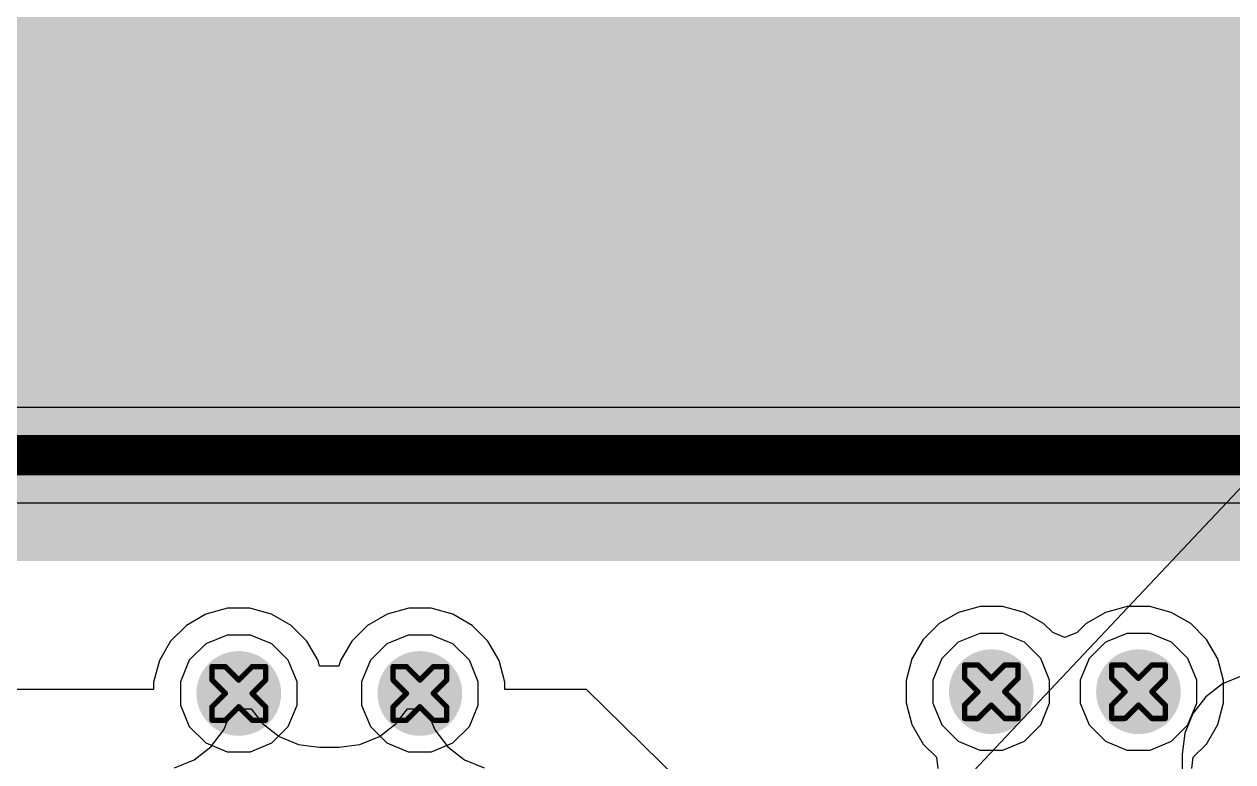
# Model space of a CAD drawing. Header units: inches. Extents: x 0 to 5379, y 0 to 5429.
# Drawn here: x 311.61 to 323.08, y 65.02 to 72.02 of the extents above; entities that cross this region are included whole.
import ezdxf

# ---------------------------------------------------------------- set-up
doc = ezdxf.new("R2010")
doc.units = ezdxf.units.IN
for name, color, linetype in [('Bottom Layer', 5, 'Continuous'), ('Bottom Solder', 6, 'Continuous'), ('Drill Drawing', 1, 'Continuous'), ('GND01', 16, 'Continuous'), ('GND02', 76, 'Continuous'), ('PWR', 156, 'Continuous'), ('SIG 01', 90, 'Continuous'), ('Top Layer', 1, 'Continuous'), ('Top Solder', 216, 'Continuous'), ('Via Holes', 16, 'Continuous')]:
    doc.layers.add(name, color=color, linetype=linetype)

# ---------------------------------------------------------------- blocks, each defined once
blk = doc.blocks.new('P____DI_3333_8_125')
at = {"layer": 'Top Solder'}
blk.add_line((0.102, -1.238), (-5064.815, -5372.221), dxfattribs=at)

msp = doc.modelspace()

# ---------------------------------------------------------------- hatches: boundary and pattern name
at = {"layer": 'Bottom Layer'}
h = msp.add_hatch(color=5, dxfattribs=at)
edge = h.paths.add_edge_path()
edge.add_arc((313.645, 65.673), 0.3, 0, 360)
h = msp.add_hatch(color=5, dxfattribs=at)
edge = h.paths.add_edge_path()
edge.add_arc((315.364, 65.673), 0.3, 0, 360)
h = msp.add_hatch(color=5, dxfattribs=at)
edge = h.paths.add_edge_path()
edge.add_arc((320.788, 65.689), 0.3, 0, 360)
h = msp.add_hatch(color=5, dxfattribs=at)
edge = h.paths.add_edge_path()
edge.add_arc((322.185, 65.689), 0.3, 0, 360)
at = {"layer": 'Bottom Solder'}
for points in [[(248.535, 66.929), (348.971, 66.929), (348.971, 82.731), (248.535, 82.731)], [(191.321, 66.929), (348.971, 66.929), (348.971, 71.631), (191.321, 71.631)]]:
    msp.add_hatch(color=6, dxfattribs=at).paths.add_polyline_path(points)
h = msp.add_hatch(color=6, dxfattribs=at)
edge = h.paths.add_edge_path()
edge.add_arc((320.788, 65.689), 0.402, 0, 360)
h = msp.add_hatch(color=6, dxfattribs=at)
edge = h.paths.add_edge_path()
edge.add_arc((322.185, 65.689), 0.402, 0, 360)
h = msp.add_hatch(color=6, dxfattribs=at)
edge = h.paths.add_edge_path()
edge.add_arc((313.645, 65.673), 0.402, 0, 360)
h = msp.add_hatch(color=6, dxfattribs=at)
edge = h.paths.add_edge_path()
edge.add_arc((315.364, 65.673), 0.402, 0, 360)
at = {"layer": 'GND01'}
h = msp.add_hatch(color=16, dxfattribs=at)
edge = h.paths.add_edge_path()
edge.add_arc((313.645, 65.673), 0.3, 0, 360)
h = msp.add_hatch(color=16, dxfattribs=at)
edge = h.paths.add_edge_path()
edge.add_arc((315.364, 65.673), 0.3, 0, 360)
h = msp.add_hatch(color=16, dxfattribs=at)
edge = h.paths.add_edge_path()
edge.add_arc((320.788, 65.689), 0.3, 0, 360)
h = msp.add_hatch(color=16, dxfattribs=at)
edge = h.paths.add_edge_path()
edge.add_arc((322.185, 65.689), 0.3, 0, 360)
at = {"layer": 'GND02'}
h = msp.add_hatch(color=76, dxfattribs=at)
edge = h.paths.add_edge_path()
edge.add_arc((313.645, 65.673), 0.3, 0, 360)
h = msp.add_hatch(color=76, dxfattribs=at)
edge = h.paths.add_edge_path()
edge.add_arc((315.364, 65.673), 0.3, 0, 360)
h = msp.add_hatch(color=76, dxfattribs=at)
edge = h.paths.add_edge_path()
edge.add_arc((320.788, 65.689), 0.3, 0, 360)
h = msp.add_hatch(color=76, dxfattribs=at)
edge = h.paths.add_edge_path()
edge.add_arc((322.185, 65.689), 0.3, 0, 360)
at = {"layer": 'PWR'}
h = msp.add_hatch(color=156, dxfattribs=at)
edge = h.paths.add_edge_path()
edge.add_arc((313.645, 65.673), 0.3, 0, 360)
h = msp.add_hatch(color=156, dxfattribs=at)
edge = h.paths.add_edge_path()
edge.add_arc((315.364, 65.673), 0.3, 0, 360)
h = msp.add_hatch(color=156, dxfattribs=at)
edge = h.paths.add_edge_path()
edge.add_arc((320.788, 65.689), 0.3, 0, 360)
h = msp.add_hatch(color=156, dxfattribs=at)
edge = h.paths.add_edge_path()
edge.add_arc((322.185, 65.689), 0.3, 0, 360)
at = {"layer": 'SIG 01'}
h = msp.add_hatch(color=90, dxfattribs=at)
edge = h.paths.add_edge_path()
edge.add_arc((313.645, 65.673), 0.3, 0, 360)
h = msp.add_hatch(color=90, dxfattribs=at)
edge = h.paths.add_edge_path()
edge.add_arc((315.364, 65.673), 0.3, 0, 360)
h = msp.add_hatch(color=90, dxfattribs=at)
edge = h.paths.add_edge_path()
edge.add_arc((320.788, 65.689), 0.3, 0, 360)
h = msp.add_hatch(color=90, dxfattribs=at)
edge = h.paths.add_edge_path()
edge.add_arc((322.185, 65.689), 0.3, 0, 360)
at = {"layer": 'Top Layer'}
h = msp.add_hatch(color=1, dxfattribs=at)
edge = h.paths.add_edge_path()
edge.add_arc((313.645, 65.673), 0.3, 0, 360)
h = msp.add_hatch(color=1, dxfattribs=at)
edge = h.paths.add_edge_path()
edge.add_arc((315.364, 65.673), 0.3, 0, 360)
h = msp.add_hatch(color=1, dxfattribs=at)
edge = h.paths.add_edge_path()
edge.add_arc((320.788, 65.689), 0.3, 0, 360)
h = msp.add_hatch(color=1, dxfattribs=at)
edge = h.paths.add_edge_path()
edge.add_arc((322.185, 65.689), 0.3, 0, 360)
at = {"layer": 'Top Solder'}
h = msp.add_hatch(color=216, dxfattribs=at)
edge = h.paths.add_edge_path()
edge.add_arc((320.788, 65.689), 0.402, 0, 360)
h = msp.add_hatch(color=216, dxfattribs=at)
edge = h.paths.add_edge_path()
edge.add_arc((322.185, 65.689), 0.402, 0, 360)
h = msp.add_hatch(color=216, dxfattribs=at)
edge = h.paths.add_edge_path()
edge.add_arc((313.645, 65.673), 0.402, 0, 360)
h = msp.add_hatch(color=216, dxfattribs=at)
edge = h.paths.add_edge_path()
edge.add_arc((315.364, 65.673), 0.402, 0, 360)
at = {"layer": 'Via Holes'}
h = msp.add_hatch(color=7, dxfattribs=at)
edge = h.paths.add_edge_path()
edge.add_arc((313.645, 65.673), 0.15, 0, 360)
h = msp.add_hatch(color=7, dxfattribs=at)
edge = h.paths.add_edge_path()
edge.add_arc((315.364, 65.673), 0.15, 0, 360)
h = msp.add_hatch(color=7, dxfattribs=at)
edge = h.paths.add_edge_path()
edge.add_arc((320.788, 65.689), 0.15, 0, 360)
h = msp.add_hatch(color=7, dxfattribs=at)
edge = h.paths.add_edge_path()
edge.add_arc((322.185, 65.689), 0.15, 0, 360)

# ---------------------------------------------------------------- linework, layer by layer
at = {"layer": 'Bottom Layer'}
for p, q in [((313.538, 66.481), (313.333, 66.426)), ((313.751, 66.481), (313.538, 66.481)), ((313.957, 66.426), (313.751, 66.481)), ((315.258, 66.481), (315.052, 66.426)), ((315.47, 66.481), (315.258, 66.481)), ((315.676, 66.426), (315.47, 66.481)), ((320.476, 66.442), (320.292, 66.336)), ((320.682, 66.497), (320.476, 66.442)), ((320.895, 66.497), (320.682, 66.497)), ((321.1, 66.442), (320.895, 66.497)), ((321.284, 66.336), (321.1, 66.442)), ((321.873, 66.442), (321.689, 66.336)), ((322.079, 66.497), (321.873, 66.442)), ((322.292, 66.497), (322.079, 66.497)), ((322.497, 66.442), (322.292, 66.497)), ((322.681, 66.336), (322.497, 66.442)), ((313.149, 66.319), (312.998, 66.169)), ((313.333, 66.426), (313.149, 66.319)), ((314.141, 66.319), (313.957, 66.426)), ((314.291, 66.169), (314.141, 66.319)), ((314.868, 66.319), (314.717, 66.169)), ((315.052, 66.426), (314.868, 66.319)), ((315.86, 66.319), (315.676, 66.426)), ((316.01, 66.169), (315.86, 66.319)), ((320.292, 66.336), (320.142, 66.185)), ((321.371, 66.25), (321.284, 66.336)), ((321.689, 66.336), (321.603, 66.25)), ((322.832, 66.185), (322.681, 66.336)), ((321.487, 66.205), (321.371, 66.25)), ((321.603, 66.25), (321.487, 66.205)), ((312.998, 66.169), (312.892, 65.985)), ((314.398, 65.985), (314.291, 66.169)), ((314.717, 66.169), (314.611, 65.985)), ((316.117, 65.985), (316.01, 66.169)), ((320.142, 66.185), (320.035, 66.001)), ((322.938, 66.001), (322.832, 66.185)), ((312.892, 65.985), (312.837, 65.779)), ((314.412, 65.93), (314.398, 65.985)), ((314.611, 65.985), (314.596, 65.93)), ((316.172, 65.779), (316.117, 65.985)), ((320.035, 66.001), (319.98, 65.796)), ((322.993, 65.796), (322.938, 66.001)), ((314.596, 65.93), (314.412, 65.93)), ((312.837, 65.779), (312.837, 65.71)), ((316.172, 65.71), (316.172, 65.779)), ((319.98, 65.796), (319.98, 65.583)), ((322.993, 65.583), (322.993, 65.796)), ((312.837, 65.71), (266.192, 65.71)), ((316.946, 65.71), (316.172, 65.71)), ((317.828, 64.842), (316.946, 65.71)), ((313.574, 65.498), (313.664, 65.528)), ((313.664, 65.528), (313.761, 65.528)), ((313.761, 65.528), (313.869, 65.387)), ((315.14, 65.387), (315.248, 65.528)), ((315.248, 65.528), (315.344, 65.528)), ((315.344, 65.528), (315.435, 65.498)), ((319.98, 65.583), (320.035, 65.377)), ((322.938, 65.377), (322.993, 65.583)), ((313.502, 65.326), (313.574, 65.498)), ((315.435, 65.498), (315.506, 65.326)), ((313.38, 65.166), (313.502, 65.326)), ((313.869, 65.387), (314.028, 65.265)), ((314.981, 65.265), (315.14, 65.387)), ((315.506, 65.326), (315.628, 65.166)), ((320.035, 65.377), (320.142, 65.193)), ((322.832, 65.193), (322.938, 65.377)), ((314.028, 65.265), (314.213, 65.188)), ((314.213, 65.188), (314.307, 65.176)), ((314.307, 65.176), (314.412, 65.162)), ((314.596, 65.162), (314.795, 65.188)), ((314.795, 65.188), (314.981, 65.265)), ((320.142, 65.193), (320.268, 65.067)), ((322.705, 65.067), (322.832, 65.193)), ((313.221, 65.044), (313.38, 65.166)), ((314.412, 65.162), (314.412, 65.162)), ((314.412, 65.162), (314.596, 65.162)), ((314.596, 65.162), (314.596, 65.162)), ((315.628, 65.166), (315.788, 65.044)), ((320.268, 65.067), (320.282, 64.959)), ((322.692, 64.959), (322.705, 65.067)), ((313.036, 64.967), (313.221, 65.044)), ((315.788, 65.044), (315.973, 64.967))]:
    msp.add_line(p, q, dxfattribs=at)
at = {"layer": 'Drill Drawing'}
for points in [[(313.391, 65.8, 0.0508, 0.0508, 0), (313.391, 65.927, 0.0508, 0.0508, 0)], [(313.391, 65.927, 0.0508, 0.0508, 0), (313.518, 65.927, 0.0508, 0.0508, 0)], [(313.518, 65.927, 0.0508, 0.0508, 0), (313.645, 65.8, 0.0508, 0.0508, 0)], [(313.645, 65.8, 0.0508, 0.0508, 0), (313.772, 65.927, 0.0508, 0.0508, 0)], [(313.772, 65.927, 0.0508, 0.0508, 0), (313.899, 65.927, 0.0508, 0.0508, 0)], [(313.899, 65.8, 0.0508, 0.0508, 0), (313.899, 65.927, 0.0508, 0.0508, 0)], [(315.11, 65.8, 0.0508, 0.0508, 0), (315.11, 65.927, 0.0508, 0.0508, 0)], [(315.11, 65.927, 0.0508, 0.0508, 0), (315.237, 65.927, 0.0508, 0.0508, 0)], [(315.237, 65.927, 0.0508, 0.0508, 0), (315.364, 65.8, 0.0508, 0.0508, 0)], [(315.364, 65.8, 0.0508, 0.0508, 0), (315.491, 65.927, 0.0508, 0.0508, 0)], [(315.491, 65.927, 0.0508, 0.0508, 0), (315.618, 65.927, 0.0508, 0.0508, 0)], [(315.618, 65.8, 0.0508, 0.0508, 0), (315.618, 65.927, 0.0508, 0.0508, 0)], [(320.534, 65.816, 0.0508, 0.0508, 0), (320.534, 65.943, 0.0508, 0.0508, 0)], [(320.534, 65.943, 0.0508, 0.0508, 0), (320.661, 65.943, 0.0508, 0.0508, 0)], [(320.661, 65.943, 0.0508, 0.0508, 0), (320.788, 65.816, 0.0508, 0.0508, 0)], [(320.788, 65.816, 0.0508, 0.0508, 0), (320.915, 65.943, 0.0508, 0.0508, 0)], [(320.915, 65.943, 0.0508, 0.0508, 0), (321.042, 65.943, 0.0508, 0.0508, 0)], [(321.042, 65.816, 0.0508, 0.0508, 0), (321.042, 65.943, 0.0508, 0.0508, 0)], [(321.931, 65.816, 0.0508, 0.0508, 0), (321.931, 65.943, 0.0508, 0.0508, 0)], [(321.931, 65.943, 0.0508, 0.0508, 0), (322.058, 65.943, 0.0508, 0.0508, 0)], [(322.058, 65.943, 0.0508, 0.0508, 0), (322.185, 65.816, 0.0508, 0.0508, 0)], [(322.185, 65.816, 0.0508, 0.0508, 0), (322.312, 65.943, 0.0508, 0.0508, 0)], [(322.312, 65.943, 0.0508, 0.0508, 0), (322.439, 65.943, 0.0508, 0.0508, 0)], [(322.439, 65.816, 0.0508, 0.0508, 0), (322.439, 65.943, 0.0508, 0.0508, 0)], [(313.391, 65.8, 0.0508, 0.0508, 0), (313.518, 65.673, 0.0508, 0.0508, 0)], [(313.772, 65.673, 0.0508, 0.0508, 0), (313.899, 65.8, 0.0508, 0.0508, 0)], [(315.11, 65.8, 0.0508, 0.0508, 0), (315.237, 65.673, 0.0508, 0.0508, 0)], [(315.491, 65.673, 0.0508, 0.0508, 0), (315.618, 65.8, 0.0508, 0.0508, 0)], [(320.534, 65.816, 0.0508, 0.0508, 0), (320.661, 65.689, 0.0508, 0.0508, 0)], [(320.915, 65.689, 0.0508, 0.0508, 0), (321.042, 65.816, 0.0508, 0.0508, 0)], [(321.931, 65.816, 0.0508, 0.0508, 0), (322.058, 65.689, 0.0508, 0.0508, 0)], [(322.312, 65.689, 0.0508, 0.0508, 0), (322.439, 65.816, 0.0508, 0.0508, 0)], [(313.391, 65.546, 0.0508, 0.0508, 0), (313.518, 65.673, 0.0508, 0.0508, 0)], [(313.772, 65.673, 0.0508, 0.0508, 0), (313.899, 65.546, 0.0508, 0.0508, 0)], [(315.11, 65.546, 0.0508, 0.0508, 0), (315.237, 65.673, 0.0508, 0.0508, 0)], [(315.491, 65.673, 0.0508, 0.0508, 0), (315.618, 65.546, 0.0508, 0.0508, 0)], [(320.534, 65.562, 0.0508, 0.0508, 0), (320.661, 65.689, 0.0508, 0.0508, 0)], [(320.915, 65.689, 0.0508, 0.0508, 0), (321.042, 65.562, 0.0508, 0.0508, 0)], [(321.931, 65.562, 0.0508, 0.0508, 0), (322.058, 65.689, 0.0508, 0.0508, 0)], [(322.312, 65.689, 0.0508, 0.0508, 0), (322.439, 65.562, 0.0508, 0.0508, 0)], [(313.391, 65.419, 0.0508, 0.0508, 0), (313.391, 65.546, 0.0508, 0.0508, 0)], [(313.518, 65.419, 0.0508, 0.0508, 0), (313.645, 65.546, 0.0508, 0.0508, 0)], [(313.645, 65.546, 0.0508, 0.0508, 0), (313.772, 65.419, 0.0508, 0.0508, 0)], [(313.899, 65.419, 0.0508, 0.0508, 0), (313.899, 65.546, 0.0508, 0.0508, 0)], [(315.11, 65.419, 0.0508, 0.0508, 0), (315.11, 65.546, 0.0508, 0.0508, 0)], [(315.237, 65.419, 0.0508, 0.0508, 0), (315.364, 65.546, 0.0508, 0.0508, 0)], [(315.364, 65.546, 0.0508, 0.0508, 0), (315.491, 65.419, 0.0508, 0.0508, 0)], [(315.618, 65.419, 0.0508, 0.0508, 0), (315.618, 65.546, 0.0508, 0.0508, 0)], [(320.534, 65.435, 0.0508, 0.0508, 0), (320.534, 65.562, 0.0508, 0.0508, 0)], [(320.661, 65.435, 0.0508, 0.0508, 0), (320.788, 65.562, 0.0508, 0.0508, 0)], [(320.788, 65.562, 0.0508, 0.0508, 0), (320.915, 65.435, 0.0508, 0.0508, 0)], [(321.042, 65.435, 0.0508, 0.0508, 0), (321.042, 65.562, 0.0508, 0.0508, 0)], [(321.931, 65.435, 0.0508, 0.0508, 0), (321.931, 65.562, 0.0508, 0.0508, 0)], [(322.058, 65.435, 0.0508, 0.0508, 0), (322.185, 65.562, 0.0508, 0.0508, 0)], [(322.185, 65.562, 0.0508, 0.0508, 0), (322.312, 65.435, 0.0508, 0.0508, 0)], [(322.439, 65.435, 0.0508, 0.0508, 0), (322.439, 65.562, 0.0508, 0.0508, 0)], [(313.391, 65.419, 0.0508, 0.0508, 0), (313.518, 65.419, 0.0508, 0.0508, 0)], [(313.772, 65.419, 0.0508, 0.0508, 0), (313.899, 65.419, 0.0508, 0.0508, 0)], [(315.11, 65.419, 0.0508, 0.0508, 0), (315.237, 65.419, 0.0508, 0.0508, 0)], [(315.491, 65.419, 0.0508, 0.0508, 0), (315.618, 65.419, 0.0508, 0.0508, 0)], [(320.534, 65.435, 0.0508, 0.0508, 0), (320.661, 65.435, 0.0508, 0.0508, 0)], [(320.915, 65.435, 0.0508, 0.0508, 0), (321.042, 65.435, 0.0508, 0.0508, 0)], [(321.931, 65.435, 0.0508, 0.0508, 0), (322.058, 65.435, 0.0508, 0.0508, 0)], [(322.312, 65.435, 0.0508, 0.0508, 0), (322.439, 65.435, 0.0508, 0.0508, 0)]]:
    msp.add_lwpolyline(points, format="xyseb", dxfattribs=at)
for points in [[(313.378, 65.927, 0.0254, 0.0254, 1), (313.404, 65.927, 0.0254, 0.0254, 1)], [(313.378, 65.927, 0.0254, 0.0254, 1), (313.404, 65.927, 0.0254, 0.0254, 1)], [(313.505, 65.927, 0.0254, 0.0254, 1), (313.531, 65.927, 0.0254, 0.0254, 1)], [(313.505, 65.927, 0.0254, 0.0254, 1), (313.531, 65.927, 0.0254, 0.0254, 1)], [(313.759, 65.927, 0.0254, 0.0254, 1), (313.785, 65.927, 0.0254, 0.0254, 1)], [(313.759, 65.927, 0.0254, 0.0254, 1), (313.785, 65.927, 0.0254, 0.0254, 1)], [(313.886, 65.927, 0.0254, 0.0254, 1), (313.912, 65.927, 0.0254, 0.0254, 1)], [(313.886, 65.927, 0.0254, 0.0254, 1), (313.912, 65.927, 0.0254, 0.0254, 1)], [(315.097, 65.927, 0.0254, 0.0254, 1), (315.123, 65.927, 0.0254, 0.0254, 1)], [(315.097, 65.927, 0.0254, 0.0254, 1), (315.123, 65.927, 0.0254, 0.0254, 1)], [(315.224, 65.927, 0.0254, 0.0254, 1), (315.25, 65.927, 0.0254, 0.0254, 1)], [(315.224, 65.927, 0.0254, 0.0254, 1), (315.25, 65.927, 0.0254, 0.0254, 1)], [(315.478, 65.927, 0.0254, 0.0254, 1), (315.504, 65.927, 0.0254, 0.0254, 1)], [(315.478, 65.927, 0.0254, 0.0254, 1), (315.504, 65.927, 0.0254, 0.0254, 1)], [(315.605, 65.927, 0.0254, 0.0254, 1), (315.631, 65.927, 0.0254, 0.0254, 1)], [(315.605, 65.927, 0.0254, 0.0254, 1), (315.631, 65.927, 0.0254, 0.0254, 1)], [(320.522, 65.943, 0.0254, 0.0254, 1), (320.547, 65.943, 0.0254, 0.0254, 1)], [(320.522, 65.943, 0.0254, 0.0254, 1), (320.547, 65.943, 0.0254, 0.0254, 1)], [(320.649, 65.943, 0.0254, 0.0254, 1), (320.674, 65.943, 0.0254, 0.0254, 1)], [(320.649, 65.943, 0.0254, 0.0254, 1), (320.674, 65.943, 0.0254, 0.0254, 1)], [(320.903, 65.943, 0.0254, 0.0254, 1), (320.928, 65.943, 0.0254, 0.0254, 1)], [(320.903, 65.943, 0.0254, 0.0254, 1), (320.928, 65.943, 0.0254, 0.0254, 1)], [(321.03, 65.943, 0.0254, 0.0254, 1), (321.055, 65.943, 0.0254, 0.0254, 1)], [(321.03, 65.943, 0.0254, 0.0254, 1), (321.055, 65.943, 0.0254, 0.0254, 1)], [(321.919, 65.943, 0.0254, 0.0254, 1), (321.944, 65.943, 0.0254, 0.0254, 1)], [(321.919, 65.943, 0.0254, 0.0254, 1), (321.944, 65.943, 0.0254, 0.0254, 1)], [(322.046, 65.943, 0.0254, 0.0254, 1), (322.071, 65.943, 0.0254, 0.0254, 1)], [(322.046, 65.943, 0.0254, 0.0254, 1), (322.071, 65.943, 0.0254, 0.0254, 1)], [(322.3, 65.943, 0.0254, 0.0254, 1), (322.325, 65.943, 0.0254, 0.0254, 1)], [(322.3, 65.943, 0.0254, 0.0254, 1), (322.325, 65.943, 0.0254, 0.0254, 1)], [(322.427, 65.943, 0.0254, 0.0254, 1), (322.452, 65.943, 0.0254, 0.0254, 1)], [(322.427, 65.943, 0.0254, 0.0254, 1), (322.452, 65.943, 0.0254, 0.0254, 1)], [(313.378, 65.8, 0.0254, 0.0254, 1), (313.404, 65.8, 0.0254, 0.0254, 1)], [(313.378, 65.8, 0.0254, 0.0254, 1), (313.404, 65.8, 0.0254, 0.0254, 1)], [(313.632, 65.8, 0.0254, 0.0254, 1), (313.658, 65.8, 0.0254, 0.0254, 1)], [(313.632, 65.8, 0.0254, 0.0254, 1), (313.658, 65.8, 0.0254, 0.0254, 1)], [(313.886, 65.8, 0.0254, 0.0254, 1), (313.912, 65.8, 0.0254, 0.0254, 1)], [(313.886, 65.8, 0.0254, 0.0254, 1), (313.912, 65.8, 0.0254, 0.0254, 1)], [(315.097, 65.8, 0.0254, 0.0254, 1), (315.123, 65.8, 0.0254, 0.0254, 1)], [(315.097, 65.8, 0.0254, 0.0254, 1), (315.123, 65.8, 0.0254, 0.0254, 1)], [(315.351, 65.8, 0.0254, 0.0254, 1), (315.377, 65.8, 0.0254, 0.0254, 1)], [(315.351, 65.8, 0.0254, 0.0254, 1), (315.377, 65.8, 0.0254, 0.0254, 1)], [(315.605, 65.8, 0.0254, 0.0254, 1), (315.631, 65.8, 0.0254, 0.0254, 1)], [(315.605, 65.8, 0.0254, 0.0254, 1), (315.631, 65.8, 0.0254, 0.0254, 1)], [(320.522, 65.816, 0.0254, 0.0254, 1), (320.547, 65.816, 0.0254, 0.0254, 1)], [(320.522, 65.816, 0.0254, 0.0254, 1), (320.547, 65.816, 0.0254, 0.0254, 1)], [(320.776, 65.816, 0.0254, 0.0254, 1), (320.801, 65.816, 0.0254, 0.0254, 1)], [(320.776, 65.816, 0.0254, 0.0254, 1), (320.801, 65.816, 0.0254, 0.0254, 1)], [(321.03, 65.816, 0.0254, 0.0254, 1), (321.055, 65.816, 0.0254, 0.0254, 1)], [(321.03, 65.816, 0.0254, 0.0254, 1), (321.055, 65.816, 0.0254, 0.0254, 1)], [(321.919, 65.816, 0.0254, 0.0254, 1), (321.944, 65.816, 0.0254, 0.0254, 1)], [(321.919, 65.816, 0.0254, 0.0254, 1), (321.944, 65.816, 0.0254, 0.0254, 1)], [(322.173, 65.816, 0.0254, 0.0254, 1), (322.198, 65.816, 0.0254, 0.0254, 1)], [(322.173, 65.816, 0.0254, 0.0254, 1), (322.198, 65.816, 0.0254, 0.0254, 1)], [(322.427, 65.816, 0.0254, 0.0254, 1), (322.452, 65.816, 0.0254, 0.0254, 1)], [(322.427, 65.816, 0.0254, 0.0254, 1), (322.452, 65.816, 0.0254, 0.0254, 1)], [(313.505, 65.673, 0.0254, 0.0254, 1), (313.531, 65.673, 0.0254, 0.0254, 1)], [(313.505, 65.673, 0.0254, 0.0254, 1), (313.531, 65.673, 0.0254, 0.0254, 1)], [(313.759, 65.673, 0.0254, 0.0254, 1), (313.785, 65.673, 0.0254, 0.0254, 1)], [(313.759, 65.673, 0.0254, 0.0254, 1), (313.785, 65.673, 0.0254, 0.0254, 1)], [(315.224, 65.673, 0.0254, 0.0254, 1), (315.25, 65.673, 0.0254, 0.0254, 1)], [(315.224, 65.673, 0.0254, 0.0254, 1), (315.25, 65.673, 0.0254, 0.0254, 1)], [(315.478, 65.673, 0.0254, 0.0254, 1), (315.504, 65.673, 0.0254, 0.0254, 1)], [(315.478, 65.673, 0.0254, 0.0254, 1), (315.504, 65.673, 0.0254, 0.0254, 1)], [(320.649, 65.689, 0.0254, 0.0254, 1), (320.674, 65.689, 0.0254, 0.0254, 1)], [(320.649, 65.689, 0.0254, 0.0254, 1), (320.674, 65.689, 0.0254, 0.0254, 1)], [(320.903, 65.689, 0.0254, 0.0254, 1), (320.928, 65.689, 0.0254, 0.0254, 1)], [(320.903, 65.689, 0.0254, 0.0254, 1), (320.928, 65.689, 0.0254, 0.0254, 1)], [(322.046, 65.689, 0.0254, 0.0254, 1), (322.071, 65.689, 0.0254, 0.0254, 1)], [(322.046, 65.689, 0.0254, 0.0254, 1), (322.071, 65.689, 0.0254, 0.0254, 1)], [(322.3, 65.689, 0.0254, 0.0254, 1), (322.325, 65.689, 0.0254, 0.0254, 1)], [(322.3, 65.689, 0.0254, 0.0254, 1), (322.325, 65.689, 0.0254, 0.0254, 1)], [(313.378, 65.546, 0.0254, 0.0254, 1), (313.404, 65.546, 0.0254, 0.0254, 1)], [(313.378, 65.546, 0.0254, 0.0254, 1), (313.404, 65.546, 0.0254, 0.0254, 1)], [(313.632, 65.546, 0.0254, 0.0254, 1), (313.658, 65.546, 0.0254, 0.0254, 1)], [(313.632, 65.546, 0.0254, 0.0254, 1), (313.658, 65.546, 0.0254, 0.0254, 1)], [(313.886, 65.546, 0.0254, 0.0254, 1), (313.912, 65.546, 0.0254, 0.0254, 1)], [(313.886, 65.546, 0.0254, 0.0254, 1), (313.912, 65.546, 0.0254, 0.0254, 1)], [(315.097, 65.546, 0.0254, 0.0254, 1), (315.123, 65.546, 0.0254, 0.0254, 1)], [(315.097, 65.546, 0.0254, 0.0254, 1), (315.123, 65.546, 0.0254, 0.0254, 1)], [(315.351, 65.546, 0.0254, 0.0254, 1), (315.377, 65.546, 0.0254, 0.0254, 1)], [(315.351, 65.546, 0.0254, 0.0254, 1), (315.377, 65.546, 0.0254, 0.0254, 1)], [(315.605, 65.546, 0.0254, 0.0254, 1), (315.631, 65.546, 0.0254, 0.0254, 1)], [(315.605, 65.546, 0.0254, 0.0254, 1), (315.631, 65.546, 0.0254, 0.0254, 1)], [(320.522, 65.562, 0.0254, 0.0254, 1), (320.547, 65.562, 0.0254, 0.0254, 1)], [(320.522, 65.562, 0.0254, 0.0254, 1), (320.547, 65.562, 0.0254, 0.0254, 1)], [(320.776, 65.562, 0.0254, 0.0254, 1), (320.801, 65.562, 0.0254, 0.0254, 1)], [(320.776, 65.562, 0.0254, 0.0254, 1), (320.801, 65.562, 0.0254, 0.0254, 1)], [(321.03, 65.562, 0.0254, 0.0254, 1), (321.055, 65.562, 0.0254, 0.0254, 1)], [(321.03, 65.562, 0.0254, 0.0254, 1), (321.055, 65.562, 0.0254, 0.0254, 1)], [(321.919, 65.562, 0.0254, 0.0254, 1), (321.944, 65.562, 0.0254, 0.0254, 1)], [(321.919, 65.562, 0.0254, 0.0254, 1), (321.944, 65.562, 0.0254, 0.0254, 1)], [(322.173, 65.562, 0.0254, 0.0254, 1), (322.198, 65.562, 0.0254, 0.0254, 1)], [(322.173, 65.562, 0.0254, 0.0254, 1), (322.198, 65.562, 0.0254, 0.0254, 1)], [(322.427, 65.562, 0.0254, 0.0254, 1), (322.452, 65.562, 0.0254, 0.0254, 1)], [(322.427, 65.562, 0.0254, 0.0254, 1), (322.452, 65.562, 0.0254, 0.0254, 1)], [(313.378, 65.419, 0.0254, 0.0254, 1), (313.404, 65.419, 0.0254, 0.0254, 1)], [(313.378, 65.419, 0.0254, 0.0254, 1), (313.404, 65.419, 0.0254, 0.0254, 1)], [(313.505, 65.419, 0.0254, 0.0254, 1), (313.531, 65.419, 0.0254, 0.0254, 1)], [(313.505, 65.419, 0.0254, 0.0254, 1), (313.531, 65.419, 0.0254, 0.0254, 1)], [(313.759, 65.419, 0.0254, 0.0254, 1), (313.785, 65.419, 0.0254, 0.0254, 1)], [(313.759, 65.419, 0.0254, 0.0254, 1), (313.785, 65.419, 0.0254, 0.0254, 1)], [(313.886, 65.419, 0.0254, 0.0254, 1), (313.912, 65.419, 0.0254, 0.0254, 1)], [(313.886, 65.419, 0.0254, 0.0254, 1), (313.912, 65.419, 0.0254, 0.0254, 1)], [(315.097, 65.419, 0.0254, 0.0254, 1), (315.123, 65.419, 0.0254, 0.0254, 1)], [(315.097, 65.419, 0.0254, 0.0254, 1), (315.123, 65.419, 0.0254, 0.0254, 1)], [(315.224, 65.419, 0.0254, 0.0254, 1), (315.25, 65.419, 0.0254, 0.0254, 1)], [(315.224, 65.419, 0.0254, 0.0254, 1), (315.25, 65.419, 0.0254, 0.0254, 1)], [(315.478, 65.419, 0.0254, 0.0254, 1), (315.504, 65.419, 0.0254, 0.0254, 1)], [(315.478, 65.419, 0.0254, 0.0254, 1), (315.504, 65.419, 0.0254, 0.0254, 1)], [(315.605, 65.419, 0.0254, 0.0254, 1), (315.631, 65.419, 0.0254, 0.0254, 1)], [(315.605, 65.419, 0.0254, 0.0254, 1), (315.631, 65.419, 0.0254, 0.0254, 1)], [(320.522, 65.435, 0.0254, 0.0254, 1), (320.547, 65.435, 0.0254, 0.0254, 1)], [(320.522, 65.435, 0.0254, 0.0254, 1), (320.547, 65.435, 0.0254, 0.0254, 1)], [(320.649, 65.435, 0.0254, 0.0254, 1), (320.674, 65.435, 0.0254, 0.0254, 1)], [(320.649, 65.435, 0.0254, 0.0254, 1), (320.674, 65.435, 0.0254, 0.0254, 1)], [(320.903, 65.435, 0.0254, 0.0254, 1), (320.928, 65.435, 0.0254, 0.0254, 1)], [(320.903, 65.435, 0.0254, 0.0254, 1), (320.928, 65.435, 0.0254, 0.0254, 1)], [(321.03, 65.435, 0.0254, 0.0254, 1), (321.055, 65.435, 0.0254, 0.0254, 1)], [(321.03, 65.435, 0.0254, 0.0254, 1), (321.055, 65.435, 0.0254, 0.0254, 1)], [(321.919, 65.435, 0.0254, 0.0254, 1), (321.944, 65.435, 0.0254, 0.0254, 1)], [(321.919, 65.435, 0.0254, 0.0254, 1), (321.944, 65.435, 0.0254, 0.0254, 1)], [(322.046, 65.435, 0.0254, 0.0254, 1), (322.071, 65.435, 0.0254, 0.0254, 1)], [(322.046, 65.435, 0.0254, 0.0254, 1), (322.071, 65.435, 0.0254, 0.0254, 1)], [(322.3, 65.435, 0.0254, 0.0254, 1), (322.325, 65.435, 0.0254, 0.0254, 1)], [(322.3, 65.435, 0.0254, 0.0254, 1), (322.325, 65.435, 0.0254, 0.0254, 1)], [(322.427, 65.435, 0.0254, 0.0254, 1), (322.452, 65.435, 0.0254, 0.0254, 1)], [(322.427, 65.435, 0.0254, 0.0254, 1), (322.452, 65.435, 0.0254, 0.0254, 1)]]:
    msp.add_lwpolyline(points, format="xyseb", close=True, dxfattribs=at)
at = {"layer": 'PWR'}
for p, q in [((313.535, 66.227), (313.331, 66.143)), ((313.755, 66.227), (313.535, 66.227)), ((313.959, 66.143), (313.755, 66.227)), ((315.254, 66.227), (315.05, 66.143)), ((315.474, 66.227), (315.254, 66.227)), ((315.678, 66.143), (315.474, 66.227)), ((320.678, 66.243), (320.474, 66.159)), ((320.898, 66.243), (320.678, 66.243)), ((321.102, 66.159), (320.898, 66.243)), ((322.075, 66.243), (321.871, 66.159)), ((322.295, 66.243), (322.075, 66.243)), ((322.499, 66.159), (322.295, 66.243)), ((313.331, 66.143), (313.175, 65.987)), ((314.114, 65.987), (313.959, 66.143)), ((315.05, 66.143), (314.894, 65.987)), ((315.834, 65.987), (315.678, 66.143)), ((320.474, 66.159), (320.319, 66.003)), ((321.258, 66.003), (321.102, 66.159)), ((321.871, 66.159), (321.716, 66.003)), ((322.655, 66.003), (322.499, 66.159)), ((313.175, 65.987), (313.091, 65.783)), ((314.199, 65.783), (314.114, 65.987)), ((314.894, 65.987), (314.81, 65.783)), ((315.918, 65.783), (315.834, 65.987)), ((320.319, 66.003), (320.234, 65.8)), ((321.342, 65.8), (321.258, 66.003)), ((321.716, 66.003), (321.631, 65.8)), ((322.739, 65.8), (322.655, 66.003)), ((313.091, 65.783), (313.091, 65.563)), ((314.199, 65.563), (314.199, 65.783)), ((314.81, 65.783), (314.81, 65.563)), ((315.918, 65.563), (315.918, 65.783)), ((320.234, 65.8), (320.234, 65.579)), ((321.342, 65.579), (321.342, 65.8)), ((321.631, 65.8), (321.631, 65.579)), ((322.739, 65.579), (322.739, 65.8)), ((313.091, 65.563), (313.175, 65.359)), ((314.114, 65.359), (314.199, 65.563)), ((314.81, 65.563), (314.894, 65.359)), ((315.834, 65.359), (315.918, 65.563)), ((320.234, 65.579), (320.319, 65.376)), ((321.258, 65.376), (321.342, 65.579)), ((321.631, 65.579), (321.716, 65.376)), ((322.655, 65.376), (322.739, 65.579)), ((313.175, 65.359), (313.331, 65.203)), ((313.959, 65.203), (314.114, 65.359)), ((314.894, 65.359), (315.05, 65.203)), ((315.678, 65.203), (315.834, 65.359)), ((320.319, 65.376), (320.474, 65.22)), ((321.102, 65.22), (321.258, 65.376)), ((321.716, 65.376), (321.871, 65.22)), ((322.499, 65.22), (322.655, 65.376)), ((313.331, 65.203), (313.535, 65.119)), ((313.755, 65.119), (313.959, 65.203)), ((315.05, 65.203), (315.254, 65.119)), ((315.474, 65.119), (315.678, 65.203)), ((320.474, 65.22), (320.678, 65.135)), ((320.898, 65.135), (321.102, 65.22)), ((321.871, 65.22), (322.075, 65.135)), ((322.295, 65.135), (322.499, 65.22)), ((313.535, 65.119), (313.755, 65.119)), ((315.254, 65.119), (315.474, 65.119)), ((320.678, 65.135), (320.898, 65.135)), ((322.075, 65.135), (322.295, 65.135))]:
    msp.add_line(p, q, dxfattribs=at)
at = {"layer": 'Top Layer'}
for p, q in [((341.112, 68.387), (304.806, 68.387)), ((305.769, 67.481), (340.925, 67.481)), ((322.983, 65.764), (322.824, 65.642)), ((323.168, 65.841), (322.983, 65.764)), ((322.824, 65.642), (322.702, 65.483)), ((322.702, 65.483), (322.625, 65.297)), ((322.625, 65.297), (322.599, 65.098)), ((322.599, 65.098), (322.599, 62.524))]:
    msp.add_line(p, q, dxfattribs=at)
msp.add_lwpolyline([(302.443, 67.934, 0.381, 0.381, 0), (341.112, 67.934, 0.381, 0.381, 0)], format="xyseb", dxfattribs=at)

# ---------------------------------------------------------------- block references
at = {"rotation": 180}
msp.add_blockref('P____DI_3333_8_125', (314.394, 56.988), dxfattribs=at)

doc.saveas('drawing.dxf')
